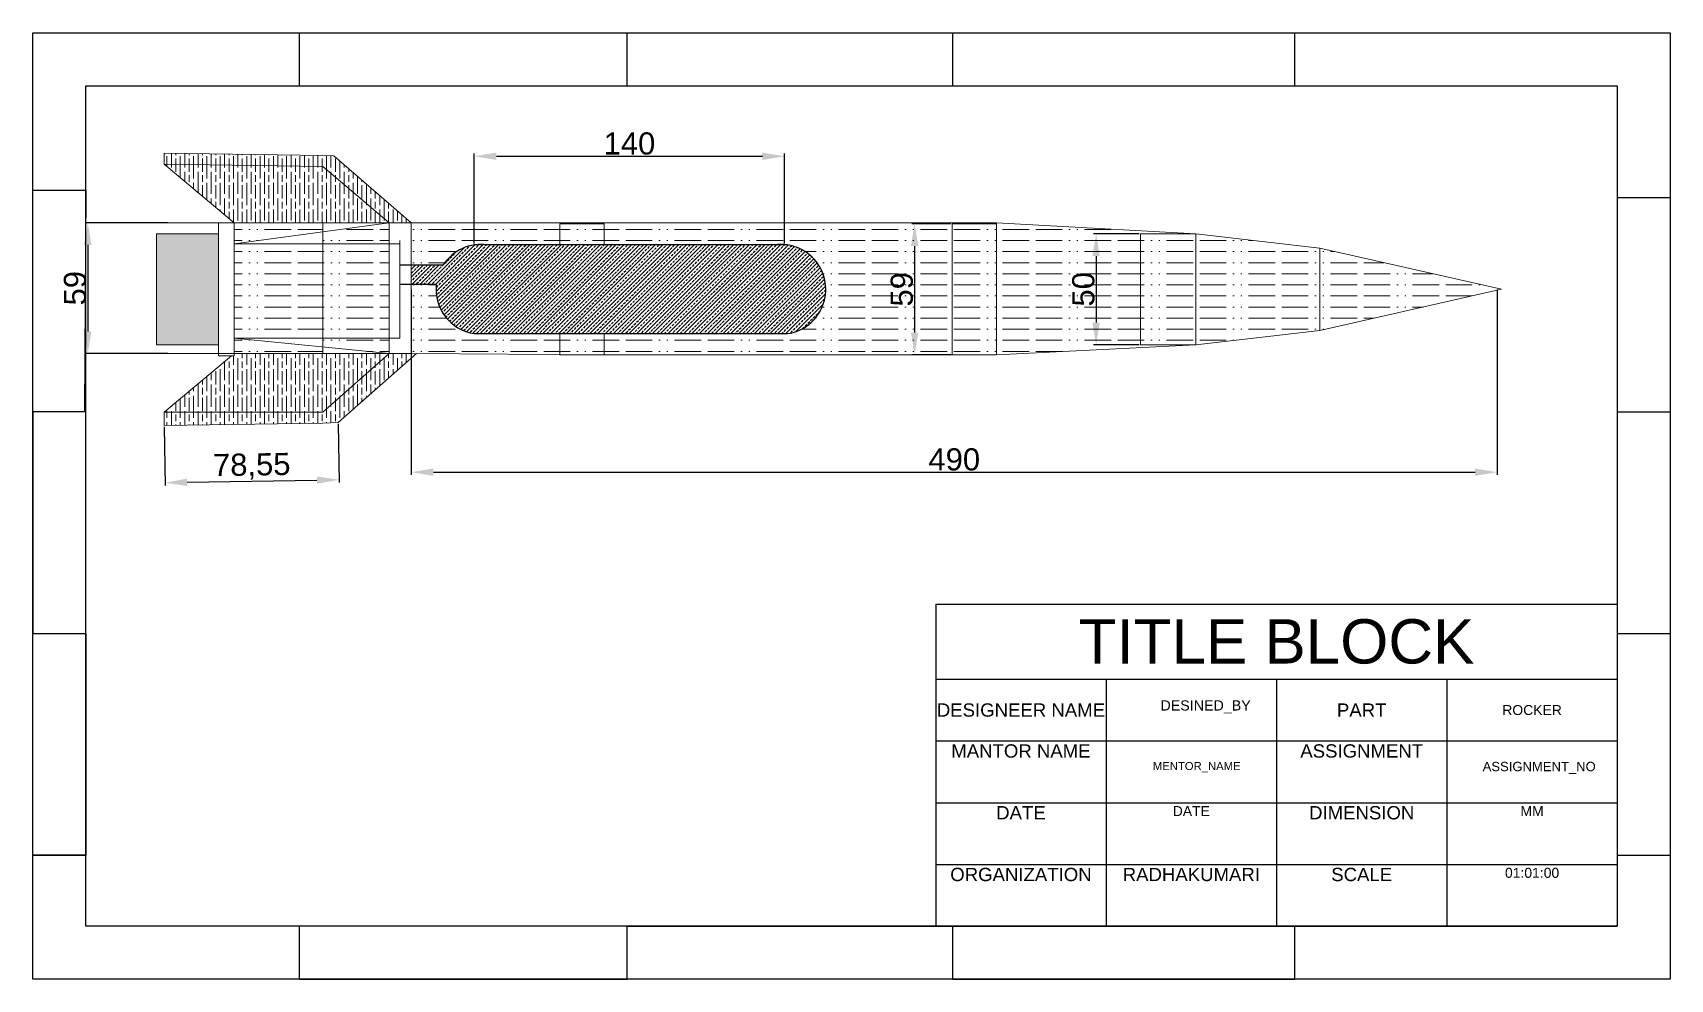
# Model space of a CAD drawing. Header units: millimetres. Extents: x 1893 to 2632, y 1122 to 1549.
import ezdxf

# ---------------------------------------------------------------- set-up
doc = ezdxf.new("R2010")
doc.units = ezdxf.units.MM
for name, color, linetype, lineweight in [('centre of the body', 3, 'Continuous', 5), ('outer layer 1', 170, 'Continuous', 5), ('rocket engine', 106, 'Continuous', 5)]:
    doc.layers.add(name, color=color, linetype=linetype, lineweight=lineweight)
doc.styles.get("Standard").update_dxf_attribs({"font": 'arial.ttf'})
doc.dimstyles.new('ISO-25', dxfattribs={"dimtxt": 10, "dimasz": 10, "dimexe": 1.25, "dimexo": 0.625, "dimtad": 1, "dimtxsty": 'Standard', "dimcen": 2.5, "dimadec": 0, "dimazin": 0, "dimtfac": 1, "dimtmove": 0, "dimatfit": 3, "dimfxl": 1, "dimarcsym": 0})

# ---------------------------------------------------------------- blocks, each defined once
blk = doc.blocks.new('*D1')
at = {"layer": 'Defpoints', "color": 0, "transparency": 16777216}
for p in [(2064.26, 1433.49), (2554.26, 1433.49), (2554.26, 1350.5)]:
    blk.add_point(p, dxfattribs=at)
at = {"layer": 'outer layer 1', "color": 0, "lineweight": -2, "transparency": 16777216}
for p, q in [((2064.26, 1432.87), (2064.26, 1349.25)), ((2554.26, 1432.87), (2554.26, 1349.25)), ((2074.26, 1350.5), (2544.26, 1350.5))]:
    blk.add_line(p, q, dxfattribs=at)
at = {"layer": 'outer layer 1', "color": 0, "transparency": 16777216}
for points in [[(2074.26, 1352.17), (2074.26, 1348.83), (2064.26, 1350.5)], [(2544.26, 1352.17), (2544.26, 1348.83), (2554.26, 1350.5)]]:
    blk.add_solid(points, dxfattribs=at)
at = {"layer": 'outer layer 1', "color": 0, "transparency": 16777216, "insert": (2309.26, 1356.23), "char_height": 10, "attachment_point": 5}
blk.add_mtext('490', dxfattribs=at)
blk = doc.blocks.new('*D2')
at = {"layer": 'Defpoints', "color": 0, "transparency": 16777216}
for p in [(1952.68, 1371.6), (2031.22, 1372.92), (2031.65, 1347.08)]:
    blk.add_point(p, dxfattribs=at)
at = {"layer": 'rocket engine', "color": 0, "lineweight": -2, "transparency": 16777216}
for p, q in [((1952.69, 1370.97), (1953.14, 1344.51)), ((2031.23, 1372.3), (2031.68, 1345.83)), ((1963.12, 1345.93), (2021.66, 1346.91))]:
    blk.add_line(p, q, dxfattribs=at)
at = {"layer": 'rocket engine', "color": 0, "transparency": 16777216}
for points in [[(1963.09, 1347.59), (1963.14, 1344.26), (1953.12, 1345.76)], [(2021.63, 1348.58), (2021.68, 1345.25), (2031.65, 1347.08)]]:
    blk.add_solid(points, dxfattribs=at)
at = {"layer": 'rocket engine', "color": 0, "transparency": 16777216, "insert": (1992.27, 1353.05), "char_height": 10, "attachment_point": 5, "rotation": 0.96515}
blk.add_mtext('78,55', dxfattribs=at)
blk = doc.blocks.new('*D3')
at = {"layer": 'Defpoints', "color": 0, "transparency": 16777216}
for p in [(1954.96, 1462.99), (1918.28, 1403.99), (1954.96, 1403.99)]:
    blk.add_point(p, dxfattribs=at)
at = {"layer": 'rocket engine', "color": 0, "lineweight": -2, "transparency": 16777216}
for p, q in [((1954.33, 1462.99), (1917.03, 1462.99)), ((1918.28, 1452.99), (1918.28, 1413.99)), ((1954.33, 1403.99), (1917.03, 1403.99))]:
    blk.add_line(p, q, dxfattribs=at)
at = {"layer": 'rocket engine', "color": 0, "transparency": 16777216}
for points in [[(1916.61, 1452.99), (1919.94, 1452.99), (1918.28, 1462.99)], [(1916.61, 1413.99), (1919.94, 1413.99), (1918.28, 1403.99)]]:
    blk.add_solid(points, dxfattribs=at)
at = {"layer": 'rocket engine', "color": 0, "transparency": 16777216, "insert": (1912.55, 1433.49), "char_height": 10, "attachment_point": 5, "rotation": 90}
blk.add_mtext('59', dxfattribs=at)
blk = doc.blocks.new('*D4')
at = {"layer": 'centre of the body', "color": 0, "lineweight": -2, "transparency": 16777216}
for p, q in [((2307.64, 1462.49), (2290.11, 1462.49)), ((2291.36, 1452.49), (2291.36, 1413.49)), ((2307.64, 1403.49), (2290.11, 1403.49))]:
    blk.add_line(p, q, dxfattribs=at)
at = {"layer": 'centre of the body', "color": 0, "transparency": 16777216}
for points in [[(2289.69, 1452.49), (2293.02, 1452.49), (2291.36, 1462.49)], [(2289.69, 1413.49), (2293.02, 1413.49), (2291.36, 1403.49)]]:
    blk.add_solid(points, dxfattribs=at)
at = {"layer": 'Defpoints', "color": 0, "transparency": 16777216}
for p in [(2308.26, 1462.49), (2291.36, 1403.49), (2308.26, 1403.49)]:
    blk.add_point(p, dxfattribs=at)
at = {"layer": 'centre of the body', "color": 0, "transparency": 16777216, "insert": (2285.63, 1432.99), "char_height": 10, "attachment_point": 5, "rotation": 90}
blk.add_mtext('59', dxfattribs=at)
blk = doc.blocks.new('*D5')
at = {"layer": 'centre of the body', "color": 0, "lineweight": -2, "transparency": 16777216}
for p, q in [((2392.64, 1457.99), (2372.01, 1457.99)), ((2373.26, 1447.99), (2373.26, 1417.99)), ((2392.64, 1407.99), (2372.01, 1407.99))]:
    blk.add_line(p, q, dxfattribs=at)
at = {"layer": 'centre of the body', "color": 0, "transparency": 16777216}
for points in [[(2371.59, 1447.99), (2374.93, 1447.99), (2373.26, 1457.99)], [(2371.59, 1417.99), (2374.93, 1417.99), (2373.26, 1407.99)]]:
    blk.add_solid(points, dxfattribs=at)
at = {"layer": 'Defpoints', "color": 0, "transparency": 16777216}
for p in [(2393.26, 1457.99), (2373.26, 1407.99), (2393.26, 1407.99)]:
    blk.add_point(p, dxfattribs=at)
at = {"layer": 'centre of the body', "color": 0, "transparency": 16777216, "insert": (2367.53, 1432.99), "char_height": 10, "attachment_point": 5, "rotation": 90}
blk.add_mtext('50', dxfattribs=at)
blk = doc.blocks.new('*D7')
at = {"layer": 'centre of the body', "color": 0, "lineweight": -2, "transparency": 16777216}
for p, q in [((2092.69, 1453.62), (2092.69, 1494.25)), ((2102.69, 1493), (2222.69, 1493)), ((2232.69, 1453.62), (2232.69, 1494.25))]:
    blk.add_line(p, q, dxfattribs=at)
at = {"layer": 'centre of the body', "color": 0, "transparency": 16777216}
for points in [[(2102.69, 1494.67), (2102.69, 1491.34), (2092.69, 1493)], [(2222.69, 1494.67), (2222.69, 1491.34), (2232.69, 1493)]]:
    blk.add_solid(points, dxfattribs=at)
at = {"layer": 'Defpoints', "color": 0, "transparency": 16777216}
for p in [(2232.69, 1493), (2092.69, 1452.99), (2232.69, 1452.99)]:
    blk.add_point(p, dxfattribs=at)
at = {"layer": 'centre of the body', "color": 0, "transparency": 16777216, "insert": (2162.69, 1498.73), "char_height": 10, "attachment_point": 5}
blk.add_mtext('140', dxfattribs=at)
blk = doc.blocks.new('*T9')
at = {"color": 0, "linetype": 'ByBlock', "lineweight": -2, "transparency": 16777216}
for p, q in [((0, 0), (307.54, 0)), ((0, 0), (0, -145.3)), ((307.54, 0), (307.54, -145.3)), ((0, -33.86), (307.54, -33.86)), ((76.88, -33.86), (76.88, -145.3)), ((153.77, -33.86), (153.77, -145.3)), ((230.65, -33.86), (230.65, -145.3)), ((0, -61.72), (307.54, -61.72)), ((0, -89.58), (307.54, -89.58)), ((0, -117.44), (307.54, -117.44)), ((0, -145.3), (307.54, -145.3))]:
    blk.add_line(p, q, dxfattribs=at)
at = {"color": 0, "transparency": 16777216}
for s, insert, char_height, width, attachment_point in [('TITLE BLOCK', (153.77, -16.93), 20, 304.5356, 5), ('DESIGNEER NAME', (38.44, -47.79), 6, 73.8839, 5), ('PART', (192.21, -47.79), 6, 73.8839, 5), ('ROCKER', (269.09, -47.79), 4.5, 73.8839, 5), ('MANTOR NAME', (38.44, -63.22), 6, 73.8839, 2), ('ASSIGNMENT', (192.21, -63.22), 6, 73.8839, 2), ('DATE', (38.44, -91.08), 6, 73.8839, 2), ('DATE', (115.33, -91.08), 4.5, 73.8839, 2), ('DIMENSION', (192.21, -91.08), 6, 73.8839, 2), ('MM', (269.09, -91.08), 4.5, 73.8839, 2), ('ORGANIZATION', (38.44, -118.94), 6, 73.8839, 2), ('RADHAKUMARI', (115.33, -118.94), 6, 73.8839, 2), ('SCALE', (192.21, -118.94), 6, 73.8839, 2), ('01:01:00', (269.09, -118.94), 4.5, 73.8839, 2)]:
    blk.add_mtext(s, dxfattribs=dict(at, insert=insert, char_height=char_height, width=width, attachment_point=attachment_point))

msp = doc.modelspace()

# ---------------------------------------------------------------- hatches: boundary and pattern name
h = msp.add_hatch()
h.set_pattern_fill('JIS_STN_2.5', color=256)
h.paths.add_polyline_path([(2251.293, 1432.994), (2151.256, 1432.994), (2151.256, 1412.994), (2234.021, 1412.994, 0.3720317)])
h.paths.add_polyline_path([(2234.021, 1452.994), (2151.256, 1452.994), (2151.256, 1432.994), (2251.293, 1432.994, 0.3720317)])
h.paths.add_polyline_path([(2151.256, 1452.994), (2131.26, 1452.994), (2131.26, 1432.994), (2151.256, 1432.994)])
h.paths.add_polyline_path([(2131.256, 1432.994), (2075.415, 1432.994, 0.3720317), (2092.687, 1412.994), (2131.256, 1412.994)])
h.paths.add_polyline_path([(2131.256, 1452.994), (2092.687, 1452.994, 0.2155748), (2078.67, 1443.994), (2064.26, 1443.994), (2064.26, 1435.182), (2075.534, 1435.182, 0.0271134), (2075.415, 1432.994), (2131.256, 1432.994)])
h.paths.add_polyline_path([(2151.256, 1432.994), (2131.26, 1432.994), (2131.26, 1412.994), (2151.256, 1412.994)])
at = {"layer": 'centre of the body'}
h = msp.add_hatch(color=256, dxfattribs=at)
h.set_gradient(color2=(153, 27, 30))
h.paths.add_polyline_path([(1977.26, 1457.994), (1949.26, 1457.994), (1949.26, 1407.994), (1977.26, 1407.994)])
h = msp.add_hatch(dxfattribs=at)
h.set_pattern_fill('ACAD_ISO13W100', color=256, style=0)
h.paths.add_polyline_path([(2054.26, 1453.495), (2024.26, 1453.495), (2024.26, 1410.994), (2054.26, 1410.994)])
h.paths.add_polyline_path([(2054.26, 1462.994), (2024.26, 1458.923), (2024.26, 1453.495), (2054.26, 1453.495)])
h.paths.add_polyline_path([(2024.26, 1453.495), (1984.26, 1453.495), (1984.26, 1410.994), (2024.26, 1410.994)])
h.paths.add_polyline_path([(2024.26, 1458.923), (2024.26, 1462.994), (1984.26, 1462.994), (1984.26, 1453.495)])
h.paths.add_polyline_path([(2024.26, 1406.994), (1984.26, 1410.994), (1984.26, 1403.994), (2024.26, 1403.994)])
h.paths.add_polyline_path([(2054.26, 1410.994), (2024.26, 1410.994), (2024.26, 1406.994), (2054.26, 1403.994)])
at = {"layer": 'outer layer 1'}
h = msp.add_hatch(dxfattribs=at)
h.set_pattern_fill('ACAD_ISO13W100', color=256, style=0)
h.paths.add_polyline_path([(2075.534, 1435.182), (2064.26, 1435.182), (2064.26, 1403.994), (2131.256, 1403.609), (2131.256, 1412.994), (2092.687, 1412.994, -0.4032123)])
h.paths.add_polyline_path([(2131.256, 1462.994), (2064.26, 1462.994), (2064.26, 1443.994), (2078.67, 1443.994, -0.2934014), (2098.574, 1452.994), (2131.256, 1452.994)])
h.paths.add_polyline_path([(2151.256, 1462.494), (2131.26, 1462.494), (2131.26, 1452.994), (2151.256, 1452.994)])
h.paths.add_polyline_path([(2151.256, 1412.994), (2131.26, 1412.994), (2131.26, 1403.609), (2151.256, 1403.494)])
h.paths.add_polyline_path([(2418.26, 1457.994), (2474.26, 1451.494), (2556.26, 1432.994), (2474.26, 1414.494), (2418.26, 1407.994), (2328.26, 1403.494), (2328.26, 1432.994), (2328.26, 1462.994)])
h.paths.add_polyline_path([(2328.26, 1462.494), (2308.26, 1462.494), (2308.26, 1403.494), (2328.26, 1403.494), (2328.26, 1432.994)])
h = msp.add_hatch(dxfattribs=at)
h.set_pattern_fill('ACAD_ISO13W100', color=256, style=0)
h.paths.add_polyline_path([(2308.26, 1462.994), (2151.256, 1462.994), (2151.256, 1462.494), (2151.256, 1452.994), (2228.134, 1452.994, -1), (2234.021, 1412.994), (2151.256, 1412.994), (2151.256, 1403.494), (2308.26, 1403.494)])
h.paths.add_polyline_path([(2296.023, 1422.742), (2296.023, 1443.281), (2275.416, 1443.281), (2275.416, 1422.742)], flags=24)
at = {"layer": 'rocket engine'}
h = msp.add_hatch(dxfattribs=at)
h.set_pattern_fill('GOST_WOOD', color=256)
h.paths.add_polyline_path([(2024.26, 1488.337), (1952.682, 1489.391), (1984.26, 1462.994), (2054.26, 1462.994)], flags=17)
h.paths.add_polyline_path([(2054.26, 1403.994), (1984.26, 1403.994), (1984.26, 1402.994), (1983.064, 1402.994), (1952.682, 1377.597), (2024.26, 1377.651)])
h.paths.add_polyline_path([(2029.26, 1493.263), (2024.26, 1493.337), (1952.682, 1494.391), (1952.682, 1489.391), (2024.26, 1488.337), (2054.26, 1462.994), (2064.26, 1462.994)])
h = msp.add_hatch(dxfattribs=at)
h.set_pattern_fill('GOST_WOOD', color=256)
h.paths.add_polyline_path([(2066.659, 1403.98), (2064.26, 1403.994), (2054.26, 1403.994), (2024.26, 1377.651), (1952.678, 1377.597), (1952.682, 1371.597), (2024.26, 1372.651), (2031.219, 1372.92)])

# ---------------------------------------------------------------- linework, layer by layer
for p, q in [((2013.676, 1548.729), (2013.676, 1524.83)), ((2161.719, 1524.83), (2161.719, 1548.729)), ((2161.719, 1548.729), (2308.469, 1548.729)), ((2308.469, 1548.729), (2308.469, 1524.83)), ((2462.978, 1524.83), (2462.978, 1548.729)), ((2013.676, 1524.83), (2161.719, 1524.83)), ((2308.469, 1524.83), (2462.978, 1524.83)), ((1893.451, 1477.678), (1917.35, 1477.678)), ((1917.35, 1477.678), (1916.758, 1377.68)), ((2608.435, 1474.448), (2632.334, 1474.448)), ((2234.021, 1452.994), (2092.687, 1452.994)), ((2059.15, 1443.994), (2078.67, 1443.994)), ((2075.534, 1435.182), (2059.15, 1435.182)), ((2092.687, 1412.994), (2234.021, 1412.994)), ((1893.451, 1377.68), (1893.435, 1277.68)), ((1916.758, 1377.68), (1893.451, 1377.68)), ((2608.435, 1377.68), (2632.334, 1377.68)), ((1893.435, 1277.68), (1917.35, 1277.68)), ((1917.35, 1277.68), (1917.35, 1177.68)), ((2608.435, 1277.68), (2632.334, 1277.68)), ((1917.35, 1177.68), (1893.451, 1177.68)), ((1893.451, 1177.68), (1917.35, 1177.68)), ((2608.435, 1177.68), (2632.334, 1177.68)), ((2013.676, 1145.675), (2013.676, 1121.776)), ((2161.719, 1121.776), (2161.719, 1145.675)), ((2161.719, 1145.675), (2308.469, 1145.675)), ((2308.469, 1145.675), (2308.469, 1121.776)), ((2462.978, 1121.776), (2462.978, 1145.675)), ((2013.676, 1121.776), (2161.719, 1121.776)), ((2308.469, 1121.776), (2462.978, 1121.776))]:
    msp.add_line(p, q)
for points in [[(1893.451, 1548.729), (2632.334, 1548.729), (2632.334, 1121.776), (1893.451, 1121.776)], [(1917.35, 1524.83), (2608.435, 1524.83), (2608.435, 1145.675), (1917.35, 1145.675)]]:
    msp.add_lwpolyline(points, close=True)
for centre, start, end in [((2095.63, 1432.994), 81.627182, 147.034234), ((2231.077, 1432.994), 278.372818, 98.372818), ((2095.63, 1432.994), 173.787581, 261.627182)]:
    msp.add_arc(centre, 20.215, start, end)
at = {"layer": 'centre of the body'}
for p, q in [((2024.26, 1462.994), (2024.26, 1403.994)), ((2054.26, 1462.994), (2054.26, 1403.994)), ((2064.26, 1462.994), (2054.26, 1462.994)), ((2064.26, 1403.994), (2064.26, 1462.994)), ((2151.256, 1462.494), (2131.256, 1462.494)), ((2131.256, 1462.494), (2131.256, 1452.994)), ((2151.256, 1462.494), (2131.26, 1462.494)), ((2131.26, 1462.494), (2131.26, 1452.994)), ((2151.256, 1452.994), (2151.256, 1462.494)), ((2328.26, 1462.494), (2308.26, 1462.494)), ((2308.26, 1462.494), (2308.26, 1403.494)), ((2328.26, 1432.994), (2328.288, 1462.993)), ((2393.26, 1432.994), (2393.26, 1457.994)), ((2418.26, 1457.994), (2393.26, 1457.994)), ((2418.26, 1432.994), (2418.26, 1457.994)), ((2474.26, 1451.494), (2474.26, 1432.994)), ((2328.26, 1432.994), (2328.26, 1403.494)), ((2393.26, 1432.994), (2393.26, 1407.994)), ((2418.26, 1432.994), (2418.26, 1407.994)), ((2474.26, 1414.494), (2474.26, 1432.994)), ((2131.256, 1412.994), (2131.256, 1403.494)), ((2131.26, 1412.994), (2131.26, 1403.494)), ((2151.256, 1412.994), (2151.256, 1403.494)), ((2054.26, 1403.994), (2064.26, 1403.994)), ((2418.26, 1407.994), (2393.26, 1407.994)), ((2151.256, 1403.494), (2131.256, 1403.494)), ((2151.256, 1403.494), (2131.26, 1403.494)), ((2328.26, 1403.494), (2308.26, 1403.494))]:
    msp.add_line(p, q, dxfattribs=at)
at = {"layer": 'outer layer 1'}
for p, q in [((1949.26, 1462.994), (2054.26, 1462.994)), ((1949.26, 1407.994), (1949.26, 1457.994)), ((1949.26, 1457.994), (1977.26, 1457.994)), ((1977.26, 1457.994), (1977.26, 1462.994)), ((1977.26, 1462.994), (1984.26, 1462.994)), ((1977.26, 1457.994), (1977.26, 1407.994)), ((1984.26, 1462.994), (1984.26, 1402.994)), ((2064.26, 1462.994), (2151.256, 1462.994)), ((2151.256, 1462.994), (2328.26, 1462.994)), ((2328.26, 1462.994), (2418.26, 1457.994)), ((2418.26, 1457.994), (2474.26, 1451.494)), ((1984.26, 1410.994), (1984.26, 1453.495)), ((1984.26, 1453.495), (2059.15, 1453.495)), ((2059.15, 1432.994), (2059.15, 1454.994)), ((2059.15, 1454.994), (2059.15, 1410.994)), ((2474.26, 1451.494), (2556.26, 1432.994)), ((1949.26, 1432.994), (1949.26, 1407.994)), ((2556.26, 1432.994), (2474.26, 1414.494)), ((2474.26, 1414.494), (2418.26, 1407.994)), ((1977.26, 1407.994), (1949.26, 1407.994)), ((2054.26, 1403.994), (1950.306, 1403.994)), ((1977.26, 1407.994), (1977.26, 1402.994)), ((2059.15, 1410.994), (1984.26, 1410.994)), ((2151.256, 1403.494), (2064.26, 1403.994)), ((2418.26, 1407.994), (2328.26, 1403.494)), ((1977.26, 1402.994), (1984.26, 1402.994)), ((2328.26, 1403.494), (2151.256, 1403.494))]:
    msp.add_line(p, q, dxfattribs=at)
at = {"layer": 'rocket engine'}
for p, q in [((1952.682, 1489.391), (1952.682, 1494.391)), ((2024.26, 1493.337), (1952.682, 1494.391)), ((2024.26, 1493.337), (2029.26, 1493.263)), ((2029.26, 1493.263), (2064.26, 1462.994)), ((2024.26, 1488.337), (1952.682, 1489.391)), ((1952.682, 1489.391), (1984.26, 1462.994)), ((2054.26, 1462.994), (2024.26, 1488.337)), ((1984.26, 1462.994), (2054.26, 1462.994)), ((2054.26, 1462.994), (1984.26, 1453.495)), ((2054.26, 1403.994), (1984.26, 1410.994)), ((2054.26, 1403.994), (1984.26, 1403.994)), ((2024.26, 1377.651), (2054.26, 1403.994)), ((2031.219, 1372.92), (2066.659, 1403.98)), ((1983.064, 1402.994), (1952.682, 1377.597)), ((1952.678, 1377.597), (1952.682, 1371.597)), ((1952.682, 1377.597), (2024.26, 1377.651)), ((2024.26, 1372.651), (1952.682, 1371.597)), ((2024.26, 1372.651), (2031.219, 1372.92))]:
    msp.add_line(p, q, dxfattribs=at)

# ---------------------------------------------------------------- block references
msp.add_blockref('*T9', (2300.899, 1290.97))

# ---------------------------------------------------------------- texts
for tag, p, s, height in [('DESINED_BY', (2402.312, 1242.989), 'GURU', 4.6013), ('MENTOR_NAME', (2398.874, 1216.131), '', 3.642), ('ASSIGNMENT_NO', (2547.687, 1215.631), '', 4.213)]:
    msp.add_attdef(tag, p, s, height=height)

# ---------------------------------------------------------------- dimensions: what is measured, and where the dimension line sits
at = {"layer": 'centre of the body'}
dim = msp.add_linear_dim(base=(2232.687, 1493.003), p1=(2092.687, 1452.994), p2=(2232.687, 1452.994), dimstyle='ISO-25', dxfattribs=at)
dim.commit()
dim.dimension.update_dxf_attribs({"geometry": '*D7', "text_midpoint": (2162.687, 1498.733)})
for base, p1, p2, picture, middle in [((2291.358, 1403.494), (2308.26, 1462.494), (2308.26, 1403.494), '*D4', (2285.627, 1432.994)), ((2373.26, 1407.994), (2393.26, 1457.994), (2393.26, 1407.994), '*D5', (2367.53, 1432.994))]:
    dim = msp.add_linear_dim(base=base, p1=p1, p2=p2, angle=90, dimstyle='ISO-25', dxfattribs=at)
    dim.commit()
    dim.dimension.update_dxf_attribs({"geometry": picture, "text_midpoint": middle})
at = {"layer": 'outer layer 1'}
dim = msp.add_linear_dim(base=(2554.26, 1350.501), p1=(2064.26, 1433.494), p2=(2554.26, 1433.494), dimstyle='ISO-25', dxfattribs=at)
dim.commit()
dim.dimension.update_dxf_attribs({"geometry": '*D1', "text_midpoint": (2309.26, 1356.232)})
at = {"layer": 'rocket engine'}
dim = msp.add_linear_dim(base=(1918.278, 1403.994), p1=(1954.957, 1462.994), p2=(1954.957, 1403.994), angle=90, dimstyle='ISO-25', dxfattribs=at)
dim.commit()
dim.dimension.update_dxf_attribs({"geometry": '*D3', "text_midpoint": (1912.547, 1433.494)})
dim = msp.add_aligned_dim(p1=(1952.682, 1371.597), p2=(2031.219, 1372.92), distance=-25.844, dimstyle='ISO-25', dxfattribs=at)
dim.commit()
dim.dimension.update_dxf_attribs({"geometry": '*D2', "text_midpoint": (1992.274, 1353.052)})

doc.saveas('drawing.dxf')
